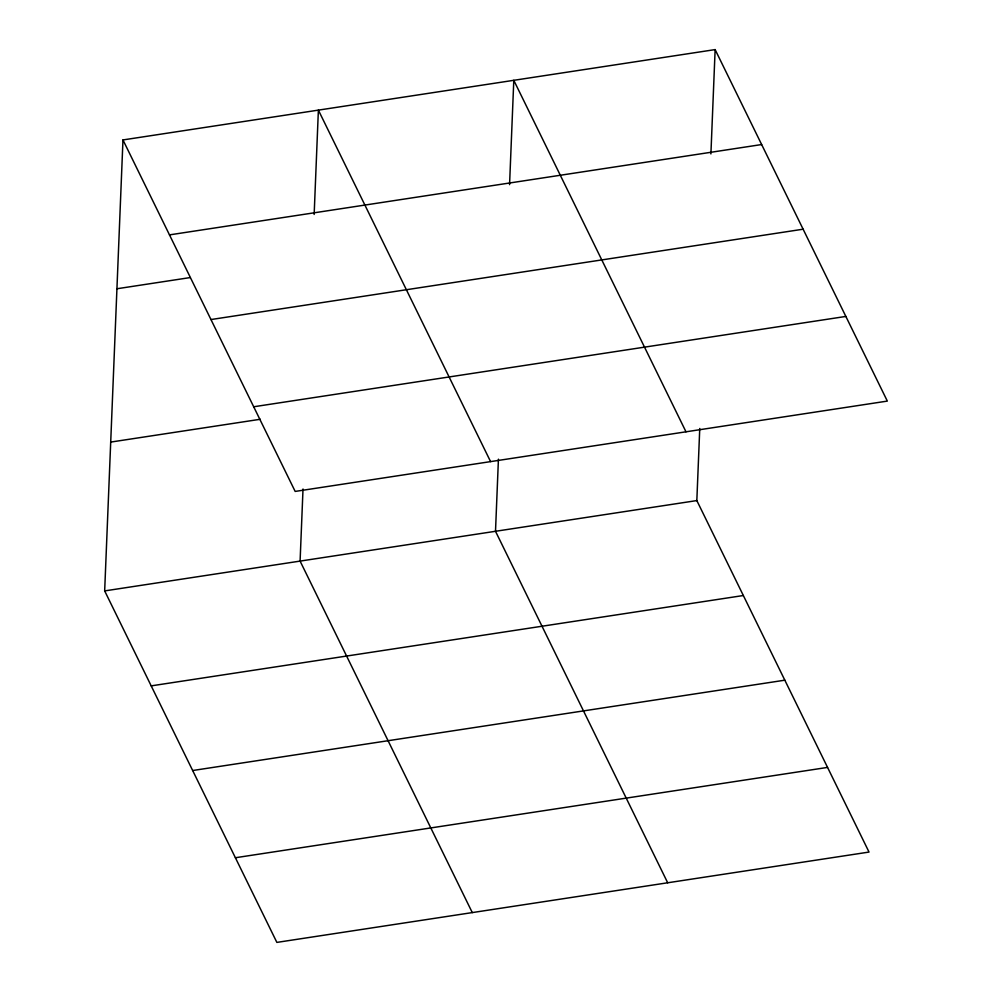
<?xml version="1.0" encoding="UTF-8"?>
<svg xmlns="http://www.w3.org/2000/svg" width="992" height="992" viewBox="0 0 992 992"><rect width="100%" height="100%" fill="white"/><g stroke="black" fill="none" stroke-linecap="round" stroke-linejoin="round"><path stroke-width="1.49" d="M699.757 428.47L696.83 500.576L869.029 852.066L276.867 942.4L104.668 590.91L122.971 139.934L715.133 49.6L887.332 401.09L295.17 491.424L122.971 139.934M303.019 488.994L300.092 561.1L472.279 912.59M314.154 214.458L318.382 110.124L490.581 461.615M498.43 459.184L495.504 531.29L667.69 882.781M509.566 184.648L513.794 80.315L685.993 431.805M710.904 153.934L715.133 49.6M169.496 234.881L761.645 144.547M116.932 288.759L190.216 277.574M210.961 319.548L803.123 229.202M253.692 406.77L845.854 316.436M110.707 442.085L260.326 419.269M104.668 590.91L696.83 500.576M151.193 685.869L743.355 595.522M192.659 770.524L784.821 680.19M235.389 857.745L827.551 767.411"/></g></svg>
